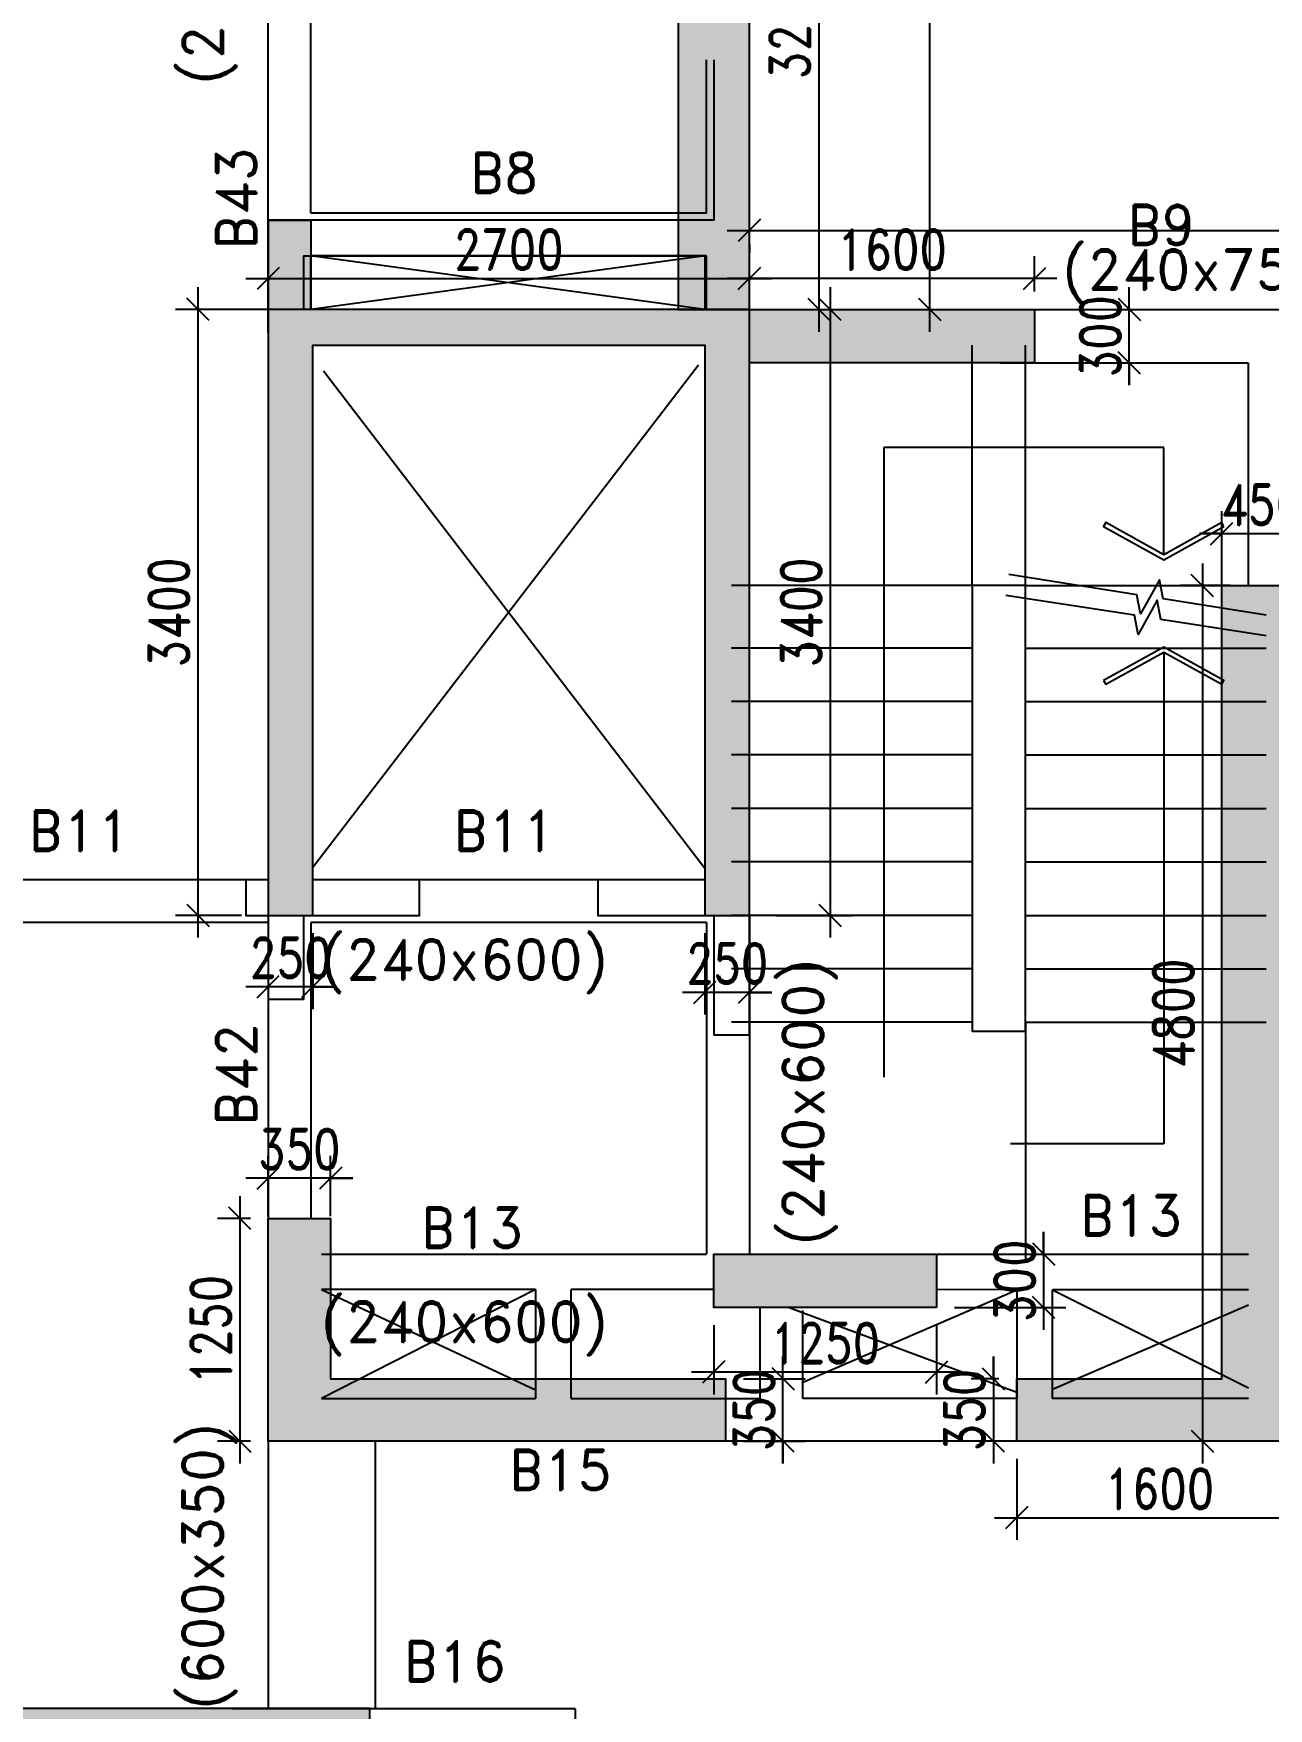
# Model space of a CAD drawing. Header units: millimetres. Extents: x 2061841 to 105821645, y -77612 to 48520811.
# Drawn here: x 105307777 to 105314706, y 48444176 to 48453574 of the extents above; entities that cross this region are included whole.
import ezdxf

# ---------------------------------------------------------------- set-up
doc = ezdxf.new("R2010")
doc.units = ezdxf.units.MM
doc.header["$LTSCALE"] = 10
doc.header["$MEASUREMENT"] = 0
doc.linetypes.add('$0$HIDDEN', pattern=[0.375, 0.25, -0.125])
for name, color, linetype in [('A-ANNO-SYMB', 211, 'Continuous'), ('A-FLOR-STRS', 211, 'Continuous'), ('AS-COLS', 2, 'Continuous'), ('DIM', 8, 'Continuous'), ('S-BEAM', 4, 'Continuous'), ('S-BEAMNO.', 4, 'Continuous'), ('S-CUTOUT', 6, 'Continuous'), ('S-OPENING', 6, 'Continuous'), ('xa_type A_Seventh floor plan$0$A-WALL', 3, 'Continuous')]:
    doc.layers.add(name, color=color, linetype=linetype)
doc.layers.add('S-STRCOL HATCH', color=33, linetype='Continuous', lineweight=9)
doc.styles.add('200', font='romand.shx', dxfattribs={"width": 0.8, "height": 225})
doc.styles.add('Calibri Lt', font='calibril.ttf')
doc.styles.add('RD', font='romand.shx', dxfattribs={"width": 0.9, "height": 225})
doc.dimstyles.new('Dim-0100', dxfattribs={"dimscale": 100, "dimtxt": 1.7, "dimasz": 1.3, "dimexe": 0.75, "dimexo": 0.5, "dimgap": 0.75, "dimtad": 1, "dimdec": 0, "dimrnd": 5, "dimzin": 1, "dimdsep": 46, "dimtxsty": 'Calibri Lt', "dimblk": 'ARCHTICK', "dimcen": 2, "dimdle": 0.75, "dimclrd": 62, "dimclre": 62, "dimclrt": 256, "dimazin": 2, "dimtfac": 1, "dimtdec": 0, "dimtix": 1, "dimtmove": 0, "dimatfit": 3, "dimfxl": 1, "dimlwd": -1, "dimlwe": -1, "dimarcsym": 0})
doc.dimstyles.new('GR1', dxfattribs={"dimtxt": 225, "dimasz": 125, "dimexe": 125, "dimexo": 100, "dimgap": 50, "dimtad": 1, "dimdec": 0, "dimzin": 3, "dimdsep": 46, "dimtxsty": '200', "dimblk1": 'OBLIQUE', "dimblk2": 'OBLIQUE', "dimsah": 1, "dimcen": 0.0625, "dimdle": 125, "dimclrd": 3, "dimclre": 3, "dimclrt": 2, "dimadec": 0, "dimazin": 0, "dimtfac": 1, "dimtdec": 0, "dimtix": 1, "dimtmove": 0, "dimatfit": 3, "dimfxl": 1, "dimtolj": 1, "dimtzin": 0, "dimarcsym": 0})

# ---------------------------------------------------------------- blocks, each defined once
blk = doc.blocks.new('_ArchTick')
at = {"color": 0, "linetype": 'ByBlock', "const_width": 0.15}
blk.add_lwpolyline([(-0.5, -0.5), (0.5, 0.5)], dxfattribs=at)
blk = doc.blocks.new('ST AR')
at = {"ltscale": 5}
blk.add_lwpolyline([(-3.97, 8.44), (-4.52, 8.13), (0, 0), (-4.52, -8.13), (-3.97, -8.44), (0.71, 0)], close=True, dxfattribs=at)
blk = doc.blocks.new('_Oblique')
at = {"color": 0, "linetype": 'ByBlock', "lineweight": -2}
blk.add_line((-0.5, -0.5), (0.5, 0.5), dxfattribs=at)
blk = doc.blocks.new('*D404')
at = {"layer": 'Defpoints', "color": 0, "transparency": 16777216}
for p in [(11369.4, 19560.3), (11519.5, 16360.5), (11759.2, 16360.5)]:
    blk.add_point(p, dxfattribs=at)
at = {"layer": 'DIM', "color": 3, "lineweight": -2, "transparency": 16777216}
for p, q in [((11759.2, 19685.3), (11759.2, 16235.5)), ((11469.4, 19560.3), (11884.2, 19560.3)), ((11619.5, 16360.5), (11884.2, 16360.5))]:
    blk.add_line(p, q, dxfattribs=at)
at = {"layer": 'DIM', "color": 3, "linetype": 'ByBlock', "lineweight": -2, "transparency": 16777216, "xscale": 125, "yscale": 125, "zscale": 125}
for p, rotation in [((11759.2, 19560.3), 90), ((11759.2, 16360.5), 270)]:
    blk.add_blockref('_Oblique', p, dxfattribs=dict(at, rotation=rotation))
at = {"layer": 'DIM', "color": 2, "transparency": 16777216, "insert": (11596.7, 17960.4), "char_height": 225, "attachment_point": 5, "rotation": 90, "style": '200'}
blk.add_mtext('\\A1;3200', dxfattribs=at)
blk = doc.blocks.new('*D405')
at = {"layer": 'Defpoints', "color": 0, "transparency": 16777216}
for p in [(8669.5, 12960.5), (8919.5, 12960.5), (8669.5, 12559.9)]:
    blk.add_point(p, dxfattribs=at)
at = {"layer": 'DIM', "color": 3, "lineweight": -2, "transparency": 16777216}
for p, q in [((8669.5, 12860.5), (8669.5, 12434.9)), ((8919.5, 12860.5), (8919.5, 12434.9)), ((9044.5, 12559.9), (8544.5, 12559.9)), ((8669.5, 12559.9), (8544.5, 12559.9)), ((8919.5, 12559.9), (9044.5, 12559.9))]:
    blk.add_line(p, q, dxfattribs=at)
at = {"layer": 'DIM', "color": 3, "linetype": 'ByBlock', "lineweight": -2, "transparency": 16777216, "xscale": 125, "yscale": 125, "zscale": 125}
blk.add_blockref('_Oblique', (8669.5, 12559.9), dxfattribs=at)
at = {"layer": 'DIM', "color": 3, "linetype": 'ByBlock', "lineweight": -2, "transparency": 16777216, "xscale": 125, "yscale": 125, "zscale": 125, "rotation": 180}
blk.add_blockref('_Oblique', (8919.5, 12559.9), dxfattribs=at)
at = {"layer": 'DIM', "color": 2, "transparency": 16777216, "insert": (8794.5, 12722.4), "char_height": 225, "attachment_point": 5, "style": '200'}
blk.add_mtext('\\A1;250', dxfattribs=at)
blk = doc.blocks.new('*D406')
at = {"layer": 'Defpoints', "color": 0, "transparency": 16777216}
for p in [(11119.5, 12960.5), (11369.5, 12960.5), (11119.5, 12528.5)]:
    blk.add_point(p, dxfattribs=at)
at = {"layer": 'DIM', "color": 3, "lineweight": -2, "transparency": 16777216}
for p, q in [((11119.5, 12860.5), (11119.5, 12403.5)), ((11369.5, 12860.5), (11369.5, 12403.5)), ((11494.5, 12528.5), (10994.5, 12528.5)), ((11119.5, 12528.5), (10994.5, 12528.5)), ((11369.5, 12528.5), (11494.5, 12528.5))]:
    blk.add_line(p, q, dxfattribs=at)
at = {"layer": 'DIM', "color": 3, "linetype": 'ByBlock', "lineweight": -2, "transparency": 16777216, "xscale": 125, "yscale": 125, "zscale": 125}
blk.add_blockref('_Oblique', (11119.5, 12528.5), dxfattribs=at)
at = {"layer": 'DIM', "color": 3, "linetype": 'ByBlock', "lineweight": -2, "transparency": 16777216, "xscale": 125, "yscale": 125, "zscale": 125, "rotation": 180}
blk.add_blockref('_Oblique', (11369.5, 12528.5), dxfattribs=at)
at = {"layer": 'DIM', "color": 2, "transparency": 16777216, "insert": (11244.5, 12691), "char_height": 225, "attachment_point": 5, "style": '200'}
blk.add_mtext('\\A1;250', dxfattribs=at)
blk = doc.blocks.new('*D426')
at = {"layer": 'Defpoints', "color": 0, "transparency": 16777216}
for p in [(8669.5, 11260.5), (8510.4, 10010.5), (8669.5, 10010.5)]:
    blk.add_point(p, dxfattribs=at)
at = {"layer": 'DIM', "color": 3, "lineweight": -2, "transparency": 16777216}
for p, q in [((8510.4, 11385.5), (8510.4, 9885.5)), ((8569.5, 11260.5), (8385.4, 11260.5)), ((8569.5, 10010.5), (8385.4, 10010.5))]:
    blk.add_line(p, q, dxfattribs=at)
at = {"layer": 'DIM', "color": 3, "linetype": 'ByBlock', "lineweight": -2, "transparency": 16777216, "xscale": 125, "yscale": 125, "zscale": 125}
for p, rotation in [((8510.4, 11260.5), 90), ((8510.4, 10010.5), 270)]:
    blk.add_blockref('_Oblique', p, dxfattribs=dict(at, rotation=rotation))
at = {"layer": 'DIM', "color": 2, "transparency": 16777216, "insert": (8347.9, 10635.5), "char_height": 225, "attachment_point": 5, "rotation": 90, "style": '200'}
blk.add_mtext('\\A1;1250', dxfattribs=at)
blk = doc.blocks.new('*D435')
at = {"layer": 'Defpoints', "color": 0, "transparency": 16777216}
for p in [(8669.5, 11486), (8669.5, 11172.7), (9019.5, 11172.7)]:
    blk.add_point(p, dxfattribs=at)
at = {"layer": 'DIM', "color": 3, "lineweight": -2, "transparency": 16777216}
for p, q in [((8669.5, 11272.7), (8669.5, 11611)), ((9019.5, 11272.7), (9019.5, 11611)), ((9144.5, 11486), (8544.5, 11486)), ((8669.5, 11486), (8544.5, 11486)), ((9019.5, 11486), (9144.5, 11486))]:
    blk.add_line(p, q, dxfattribs=at)
at = {"layer": 'DIM', "color": 3, "linetype": 'ByBlock', "lineweight": -2, "transparency": 16777216, "xscale": 125, "yscale": 125, "zscale": 125}
blk.add_blockref('_Oblique', (8669.5, 11486), dxfattribs=at)
at = {"layer": 'DIM', "color": 3, "linetype": 'ByBlock', "lineweight": -2, "transparency": 16777216, "xscale": 125, "yscale": 125, "zscale": 125, "rotation": 180}
blk.add_blockref('_Oblique', (9019.5, 11486), dxfattribs=at)
at = {"layer": 'DIM', "color": 2, "transparency": 16777216, "insert": (8844.5, 11648.5), "char_height": 225, "attachment_point": 5, "style": '200'}
blk.add_mtext('\\A1;350', dxfattribs=at)
blk = doc.blocks.new('*D439')
at = {"layer": 'Defpoints', "color": 0, "transparency": 16777216}
for p in [(11169.5, 10760.5), (12419.5, 10760.5), (11169.5, 10398.1)]:
    blk.add_point(p, dxfattribs=at)
at = {"layer": 'DIM', "color": 3, "lineweight": -2, "transparency": 16777216}
for p, q in [((11169.5, 10660.5), (11169.5, 10273.1)), ((12419.5, 10660.5), (12419.5, 10273.1)), ((12544.5, 10398.1), (11044.5, 10398.1))]:
    blk.add_line(p, q, dxfattribs=at)
at = {"layer": 'DIM', "color": 3, "linetype": 'ByBlock', "lineweight": -2, "transparency": 16777216, "xscale": 125, "yscale": 125, "zscale": 125, "rotation": 180}
blk.add_blockref('_Oblique', (11169.5, 10398.1), dxfattribs=at)
at = {"layer": 'DIM', "color": 3, "linetype": 'ByBlock', "lineweight": -2, "transparency": 16777216, "xscale": 125, "yscale": 125, "zscale": 125}
blk.add_blockref('_Oblique', (12419.5, 10398.1), dxfattribs=at)
at = {"layer": 'DIM', "color": 2, "transparency": 16777216, "insert": (11794.5, 10560.6), "char_height": 225, "attachment_point": 5, "style": '200'}
blk.add_mtext('\\A1;1250', dxfattribs=at)
blk = doc.blocks.new('*D440')
at = {"layer": 'Defpoints', "color": 0, "transparency": 16777216}
for p in [(12419.5, 11060.5), (12419.5, 10760.5), (13020.4, 10760.5)]:
    blk.add_point(p, dxfattribs=at)
at = {"layer": 'DIM', "color": 3, "lineweight": -2, "transparency": 16777216}
for p, q in [((13020.4, 11185.5), (13020.4, 10635.5)), ((13020.4, 11060.5), (13020.4, 11185.5)), ((12519.5, 11060.5), (13145.4, 11060.5)), ((12519.5, 10760.5), (13145.4, 10760.5)), ((13020.4, 10760.5), (13020.4, 10635.5))]:
    blk.add_line(p, q, dxfattribs=at)
at = {"layer": 'DIM', "color": 3, "linetype": 'ByBlock', "lineweight": -2, "transparency": 16777216, "xscale": 125, "yscale": 125, "zscale": 125}
for p, rotation in [((13020.4, 11060.5), 270), ((13020.4, 10760.5), 90)]:
    blk.add_blockref('_Oblique', p, dxfattribs=dict(at, rotation=rotation))
at = {"layer": 'DIM', "color": 2, "transparency": 16777216, "insert": (12857.9, 10910.5), "char_height": 225, "attachment_point": 5, "rotation": 90, "style": '200'}
blk.add_mtext('\\A1;300', dxfattribs=at)
blk = doc.blocks.new('*D441')
at = {"layer": 'Defpoints', "color": 0, "transparency": 16777216}
for p in [(14169.6, 14810.5), (13910.8, 10010.5), (14269.5, 10010.5)]:
    blk.add_point(p, dxfattribs=at)
at = {"layer": 'DIM', "color": 3, "lineweight": -2, "transparency": 16777216}
for p, q in [((13910.8, 14935.5), (13910.8, 9885.5)), ((14069.6, 14810.5), (13785.8, 14810.5)), ((14169.5, 10010.5), (13785.8, 10010.5))]:
    blk.add_line(p, q, dxfattribs=at)
at = {"layer": 'DIM', "color": 3, "linetype": 'ByBlock', "lineweight": -2, "transparency": 16777216, "xscale": 125, "yscale": 125, "zscale": 125}
for p, rotation in [((13910.8, 14810.5), 90), ((13910.8, 10010.5), 270)]:
    blk.add_blockref('_Oblique', p, dxfattribs=dict(at, rotation=rotation))
at = {"layer": 'DIM', "color": 2, "transparency": 16777216, "insert": (13748.3, 12410.5), "char_height": 225, "attachment_point": 5, "rotation": 90, "style": '200'}
blk.add_mtext('\\A1;4800', dxfattribs=at)
blk = doc.blocks.new('*D443')
at = {"layer": 'Defpoints', "color": 0, "transparency": 16777216}
for p in [(8769.5, 16360.5), (8275.1, 12960.5), (8619.5, 12960.5)]:
    blk.add_point(p, dxfattribs=at)
at = {"layer": 'DIM', "color": 3, "lineweight": -2, "transparency": 16777216}
for p, q in [((8275.1, 16485.5), (8275.1, 12835.5)), ((8669.5, 16360.5), (8150.1, 16360.5)), ((8519.5, 12960.5), (8150.1, 12960.5))]:
    blk.add_line(p, q, dxfattribs=at)
at = {"layer": 'DIM', "color": 3, "linetype": 'ByBlock', "lineweight": -2, "transparency": 16777216, "xscale": 125, "yscale": 125, "zscale": 125}
for p, rotation in [((8275.1, 16360.5), 90), ((8275.1, 12960.5), 270)]:
    blk.add_blockref('_Oblique', p, dxfattribs=dict(at, rotation=rotation))
at = {"layer": 'DIM', "color": 2, "transparency": 16777216, "insert": (8112.6, 14660.5), "char_height": 225, "attachment_point": 5, "rotation": 90, "style": '200'}
blk.add_mtext('\\A1;3400', dxfattribs=at)
blk = doc.blocks.new('*D444')
at = {"layer": 'Defpoints', "color": 0, "transparency": 16777216}
for p in [(11419.5, 16360.5), (11419.5, 12960.5), (11822.5, 12960.5)]:
    blk.add_point(p, dxfattribs=at)
at = {"layer": 'DIM', "color": 3, "lineweight": -2, "transparency": 16777216}
for p, q in [((11822.5, 16485.5), (11822.5, 12835.5)), ((11519.5, 16360.5), (11947.5, 16360.5)), ((11519.5, 12960.5), (11947.5, 12960.5))]:
    blk.add_line(p, q, dxfattribs=at)
at = {"layer": 'DIM', "color": 3, "linetype": 'ByBlock', "lineweight": -2, "transparency": 16777216, "xscale": 125, "yscale": 125, "zscale": 125}
for p, rotation in [((11822.5, 16360.5), 90), ((11822.5, 12960.5), 270)]:
    blk.add_blockref('_Oblique', p, dxfattribs=dict(at, rotation=rotation))
at = {"layer": 'DIM', "color": 2, "transparency": 16777216, "insert": (11660, 14660.5), "char_height": 225, "attachment_point": 5, "rotation": 90, "style": '200'}
blk.add_mtext('\\A1;3400', dxfattribs=at)
blk = doc.blocks.new('*D445')
at = {"layer": 'Defpoints', "color": 0, "transparency": 16777216}
for p in [(11369.5, 16533.7), (8669.5, 16130.6), (11369.5, 16092.9)]:
    blk.add_point(p, dxfattribs=at)
at = {"layer": 'DIM', "color": 3, "lineweight": -2, "transparency": 16777216}
for p, q in [((8669.5, 16230.6), (8669.5, 16658.7)), ((11369.5, 16192.9), (11369.5, 16658.7)), ((8544.5, 16533.7), (11494.5, 16533.7))]:
    blk.add_line(p, q, dxfattribs=at)
at = {"layer": 'DIM', "color": 3, "linetype": 'ByBlock', "lineweight": -2, "transparency": 16777216, "xscale": 125, "yscale": 125, "zscale": 125, "rotation": 180}
blk.add_blockref('_Oblique', (8669.5, 16533.7), dxfattribs=at)
at = {"layer": 'DIM', "color": 3, "linetype": 'ByBlock', "lineweight": -2, "transparency": 16777216, "xscale": 125, "yscale": 125, "zscale": 125}
blk.add_blockref('_Oblique', (11369.5, 16533.7), dxfattribs=at)
at = {"layer": 'DIM', "color": 2, "transparency": 16777216, "insert": (10019.5, 16696.2), "char_height": 225, "attachment_point": 5, "style": '200'}
blk.add_mtext('\\A1;2700', dxfattribs=at)
blk = doc.blocks.new('*D446')
at = {"layer": 'Defpoints', "color": 0, "transparency": 16777216}
for p in [(11369.5, 16533.7), (11369.5, 16360.5), (12969.5, 16360.5)]:
    blk.add_point(p, dxfattribs=at)
at = {"layer": 'DIM', "color": 3, "lineweight": -2, "transparency": 16777216}
for p, q in [((11369.5, 16460.5), (11369.5, 16658.7)), ((12969.5, 16460.5), (12969.5, 16658.7)), ((13094.5, 16533.7), (11244.5, 16533.7))]:
    blk.add_line(p, q, dxfattribs=at)
at = {"layer": 'DIM', "color": 3, "linetype": 'ByBlock', "lineweight": -2, "transparency": 16777216, "xscale": 125, "yscale": 125, "zscale": 125, "rotation": 180}
blk.add_blockref('_Oblique', (11369.5, 16533.7), dxfattribs=at)
at = {"layer": 'DIM', "color": 3, "linetype": 'ByBlock', "lineweight": -2, "transparency": 16777216, "xscale": 125, "yscale": 125, "zscale": 125}
blk.add_blockref('_Oblique', (12969.5, 16533.7), dxfattribs=at)
at = {"layer": 'DIM', "color": 2, "transparency": 16777216, "insert": (12169.5, 16696.2), "char_height": 225, "attachment_point": 5, "style": '200'}
blk.add_mtext('\\A1;1600', dxfattribs=at)
blk = doc.blocks.new('*D447')
at = {"layer": 'Defpoints', "color": 0, "transparency": 16777216}
for p in [(12969.5, 16360.5), (13501.1, 16360.5), (12969.5, 16060.5)]:
    blk.add_point(p, dxfattribs=at)
at = {"layer": 'DIM', "color": 3, "lineweight": -2, "transparency": 16777216}
for p, q in [((13501.1, 15935.5), (13501.1, 16485.5)), ((13501.1, 16360.5), (13501.1, 16485.5)), ((13069.5, 16360.5), (13626.1, 16360.5)), ((13069.5, 16060.5), (13626.1, 16060.5)), ((13501.1, 16060.5), (13501.1, 15935.5))]:
    blk.add_line(p, q, dxfattribs=at)
at = {"layer": 'DIM', "color": 3, "linetype": 'ByBlock', "lineweight": -2, "transparency": 16777216, "xscale": 125, "yscale": 125, "zscale": 125}
for p, rotation in [((13501.1, 16360.5), 270), ((13501.1, 16060.5), 90)]:
    blk.add_blockref('_Oblique', p, dxfattribs=dict(at, rotation=rotation))
at = {"layer": 'DIM', "color": 2, "transparency": 16777216, "insert": (13338.6, 16210.5), "char_height": 225, "attachment_point": 5, "rotation": 90, "style": '200'}
blk.add_mtext('\\A1;300', dxfattribs=at)
blk = doc.blocks.new('*D453')
at = {"layer": 'Defpoints', "color": 0, "transparency": 16777216}
for p in [(14469.6, 15102.5), (14469.6, 14810.5), (14019.6, 14710.5)]:
    blk.add_point(p, dxfattribs=at)
at = {"layer": 'DIM', "color": 3, "lineweight": -2, "transparency": 16777216}
for p, q in [((14019.6, 14810.5), (14019.6, 15227.5)), ((14469.6, 14910.5), (14469.6, 15227.5)), ((13894.6, 15102.5), (14594.6, 15102.5)), ((14019.6, 15102.5), (13894.6, 15102.5)), ((14469.6, 15102.5), (14594.6, 15102.5))]:
    blk.add_line(p, q, dxfattribs=at)
at = {"layer": 'DIM', "color": 3, "linetype": 'ByBlock', "lineweight": -2, "transparency": 16777216, "xscale": 125, "yscale": 125, "zscale": 125}
blk.add_blockref('_Oblique', (14019.6, 15102.5), dxfattribs=at)
at = {"layer": 'DIM', "color": 3, "linetype": 'ByBlock', "lineweight": -2, "transparency": 16777216, "xscale": 125, "yscale": 125, "zscale": 125, "rotation": 180}
blk.add_blockref('_Oblique', (14469.6, 15102.5), dxfattribs=at)
at = {"layer": 'DIM', "color": 2, "transparency": 16777216, "insert": (14244.6, 15265), "char_height": 225, "attachment_point": 5, "style": '200'}
blk.add_mtext('\\A1;450', dxfattribs=at)
blk = doc.blocks.new('*D476')
at = {"layer": 'AS-COLS', "color": 3, "lineweight": -2, "transparency": 16777216}
for p, q in [((11557.7, 9885.5), (11557.7, 10485.5)), ((11557.7, 10360.5), (11557.7, 10485.5)), ((11336.1, 10360.5), (11682.7, 10360.5)), ((11336.1, 10010.5), (11682.7, 10010.5)), ((11557.7, 10010.5), (11557.7, 9885.5))]:
    blk.add_line(p, q, dxfattribs=at)
at = {"layer": 'Defpoints', "color": 0, "transparency": 16777216}
for p in [(11236.1, 10360.5), (11557.7, 10360.5), (11236.1, 10010.5)]:
    blk.add_point(p, dxfattribs=at)
at = {"layer": 'AS-COLS', "color": 3, "linetype": 'ByBlock', "lineweight": -2, "transparency": 16777216, "xscale": 125, "yscale": 125, "zscale": 125}
for p, rotation in [((11557.7, 10360.5), 270), ((11557.7, 10010.5), 90)]:
    blk.add_blockref('_Oblique', p, dxfattribs=dict(at, rotation=rotation))
at = {"layer": 'AS-COLS', "color": 2, "transparency": 16777216, "insert": (11395.2, 10185.5), "char_height": 225, "attachment_point": 5, "rotation": 90, "style": '200'}
blk.add_mtext('\\A1;350', dxfattribs=at)
blk = doc.blocks.new('*D488')
at = {"color": 3, "lineweight": -2, "transparency": 16777216}
for p, q in [((12738.3, 10485), (12738.3, 9885.5)), ((12738.3, 10360), (12738.3, 10485)), ((12769.6, 10360), (12613.3, 10360)), ((12769.6, 10010.5), (12613.3, 10010.5)), ((12738.3, 10010.5), (12738.3, 9885.5))]:
    blk.add_line(p, q, dxfattribs=at)
at = {"layer": 'Defpoints', "color": 0, "transparency": 16777216}
for p in [(12869.6, 10360), (12738.3, 10010.5), (12869.6, 10010.5)]:
    blk.add_point(p, dxfattribs=at)
at = {"color": 3, "linetype": 'ByBlock', "lineweight": -2, "transparency": 16777216, "xscale": 125, "yscale": 125, "zscale": 125}
for p, rotation in [((12738.3, 10360), 270), ((12738.3, 10010.5), 90)]:
    blk.add_blockref('_Oblique', p, dxfattribs=dict(at, rotation=rotation))
at = {"color": 2, "transparency": 16777216, "insert": (12575.8, 10185.2), "char_height": 225, "attachment_point": 5, "rotation": 90, "style": '200'}
blk.add_mtext('\\A1;350', dxfattribs=at)
blk = doc.blocks.new('*D489')
at = {"color": 3, "lineweight": -2, "transparency": 16777216}
for p, q in [((14469.6, 10010.5), (14469.6, 9455.9)), ((12869.6, 9910.5), (12869.6, 9455.9)), ((12744.6, 9580.9), (14594.6, 9580.9))]:
    blk.add_line(p, q, dxfattribs=at)
at = {"layer": 'Defpoints', "color": 0, "transparency": 16777216}
for p in [(14469.6, 10110.5), (12869.6, 10010.5), (14469.6, 9580.9)]:
    blk.add_point(p, dxfattribs=at)
at = {"color": 3, "linetype": 'ByBlock', "lineweight": -2, "transparency": 16777216, "xscale": 125, "yscale": 125, "zscale": 125, "rotation": 180}
blk.add_blockref('_Oblique', (12869.6, 9580.9), dxfattribs=at)
at = {"color": 3, "linetype": 'ByBlock', "lineweight": -2, "transparency": 16777216, "xscale": 125, "yscale": 125, "zscale": 125}
blk.add_blockref('_Oblique', (14469.6, 9580.9), dxfattribs=at)
at = {"color": 2, "transparency": 16777216, "insert": (13669.6, 9743.4), "char_height": 225, "attachment_point": 5, "style": '200'}
blk.add_mtext('\\A1;1600', dxfattribs=at)
blk = doc.blocks.new('*D660')
at = {"layer": 'AS-COLS', "color": 3, "lineweight": -2, "transparency": 16777216}
for p, q in [((102549805.6, 48549916.2), (102549805.6, 48561801.5)), ((102543197.8, 48561676.5), (102549930.6, 48561676.5)), ((102549043.4, 48550041.2), (102549930.6, 48550041.2))]:
    blk.add_line(p, q, dxfattribs=at)
at = {"layer": 'Defpoints', "color": 0, "transparency": 16777216}
for p in [(102543097.8, 48561676.5), (102549805.6, 48561676.5), (102548943.4, 48550041.2)]:
    blk.add_point(p, dxfattribs=at)
at = {"layer": 'AS-COLS', "color": 3, "linetype": 'ByBlock', "lineweight": -2, "transparency": 16777216, "xscale": 125, "yscale": 125, "zscale": 125}
for p, rotation in [((102549805.6, 48561676.5), 90), ((102549805.6, 48550041.2), 270)]:
    blk.add_blockref('_Oblique', p, dxfattribs=dict(at, rotation=rotation))
at = {"layer": 'AS-COLS', "color": 2, "transparency": 16777216, "insert": (102549643.1, 48555858.8), "char_height": 225, "attachment_point": 5, "rotation": 90, "style": '200'}
blk.add_mtext('\\A1;11635', dxfattribs=at)
blk = doc.blocks.new('*D661')
at = {"layer": 'AS-COLS', "color": 3, "lineweight": -2, "transparency": 16777216}
for p, q in [((102563538.5, 48541991.2), (102563538.5, 48550609.2)), ((102548668.4, 48550484.2), (102563663.5, 48550484.2)), ((102548793.4, 48550407.8), (102548793.4, 48550359.2))]:
    blk.add_line(p, q, dxfattribs=at)
at = {"layer": 'Defpoints', "color": 0, "transparency": 16777216}
for p in [(102548793.4, 48550507.8), (102563538.5, 48550484.2), (102563538.5, 48541891.2)]:
    blk.add_point(p, dxfattribs=at)
at = {"layer": 'AS-COLS', "color": 3, "linetype": 'ByBlock', "lineweight": -2, "transparency": 16777216, "xscale": 125, "yscale": 125, "zscale": 125, "rotation": 180}
blk.add_blockref('_Oblique', (102548793.4, 48550484.2), dxfattribs=at)
at = {"layer": 'AS-COLS', "color": 3, "linetype": 'ByBlock', "lineweight": -2, "transparency": 16777216, "xscale": 125, "yscale": 125, "zscale": 125}
blk.add_blockref('_Oblique', (102563538.5, 48550484.2), dxfattribs=at)
at = {"layer": 'AS-COLS', "color": 2, "transparency": 16777216, "insert": (102556166, 48550646.7), "char_height": 225, "attachment_point": 5, "style": '200'}
blk.add_mtext('\\A1;14745', dxfattribs=at)
blk = doc.blocks.new('G$CDE8A9FAD')
at = {"layer": 'S-STRCOL HATCH'}
h = blk.add_hatch(color=256, dxfattribs=at)
h.dxf.hatch_style = 1
h.paths.add_polyline_path([(11369.4, 19560.3), (10969.4, 19560.3), (10969.4, 16360.5), (11369.4, 16360.5), (11369.4, 19560.3)])
h = blk.add_hatch(color=256, dxfattribs=at)
h.dxf.hatch_style = 1
h.paths.add_polyline_path([(8669.4, 16860.5), (8909.5, 16860.5), (8909.5, 16360.5), (8669.4, 16360.5), (8669.4, 16860.5)])
h = blk.add_hatch(color=256, dxfattribs=at)
h.dxf.hatch_style = 1
h.paths.add_polyline_path([(11369.5, 12960.5), (11369.5, 16360.5), (8669.5, 16360.5), (8669.5, 12960.5), (8919.5, 12960.5), (8919.5, 16160.5), (11119.5, 16160.5), (11119.5, 12960.5), (11369.5, 12960.5)])
h = blk.add_hatch(color=256, dxfattribs=at)
h.dxf.hatch_style = 1
h.paths.add_polyline_path([(12969.5, 16360.5), (12969.5, 16060.5), (11369.5, 16060.5), (11369.5, 16360.5), (12969.5, 16360.5)])
h = blk.add_hatch(color=256, dxfattribs=at)
h.dxf.hatch_style = 1
edge = h.paths.add_edge_path()
edge.add_line((14169.6, 10010.5), (12869.6, 10010.5))
edge.add_line((12869.6, 10010.5), (12869.6, 10360))
edge.add_line((12869.6, 10360), (14019.6, 10360))
edge.add_line((14019.6, 10360), (14019.6, 14810.5))
edge.add_line((14019.6, 14810.5), (14469.6, 14810.5))
edge.add_line((14469.6, 14810.5), (14469.6, 10010.5))
edge.add_line((14469.6, 10010.5), (14169.6, 10010.5))
h = blk.add_hatch(color=256, dxfattribs=at)
h.dxf.hatch_style = 1
h.paths.add_polyline_path([(14169.6, 10010.5), (14469.6, 10010.5), (14469.6, 14810.5), (14169.6, 14810.5), (14169.6, 10010.5)])
h = blk.add_hatch(color=256, dxfattribs=at)
h.dxf.hatch_style = 1
h.paths.add_polyline_path([(9019.5, 10010.5), (9019.5, 10010.5), (8669.5, 10010.5), (8669.5, 11260.5), (9019.5, 11260.5), (9019.5, 10360.5), (11236.1, 10360.5), (11236.1, 10010.5), (9019.5, 10010.5)])
h = blk.add_hatch(color=256, dxfattribs=at)
h.dxf.hatch_style = 1
h.paths.add_polyline_path([(12419.5, 10760.5), (11169.5, 10760.5), (11169.5, 11060.5), (12419.5, 11060.5)])
h = blk.add_hatch(color=256, dxfattribs=at)
h.dxf.hatch_style = 1
h.paths.add_polyline_path([(9239.8, 8510.5), (6969.4, 8510.5), (6969.4, 8160.5), (9239.8, 8160.5), (9239.8, 8510.5)])
at = {"layer": 'AS-COLS', "color": 1, "elevation": 0}
for points in [[(11369.4, 19560.3), (10969.4, 19560.3), (10969.4, 16360.5), (11369.4, 16360.5)], [(8669.4, 16860.5), (8909.5, 16860.5), (8909.5, 16360.5), (8669.4, 16360.5)], [(11369.5, 12960.5), (11369.5, 16360.5), (8669.5, 16360.5), (8669.5, 12960.5), (8919.5, 12960.5), (8919.5, 16160.5), (11119.5, 16160.5), (11119.5, 12960.5)], [(12969.5, 16360.5), (12969.5, 16060.5), (11369.5, 16060.5), (11369.5, 16360.5)], [(12419.5, 10760.5), (11169.5, 10760.5), (11169.5, 11060.5), (12419.5, 11060.5)], [(9239.8, 8510.5), (6969.4, 8510.5), (6969.4, 8160.5), (9239.8, 8160.5)]]:
    blk.add_lwpolyline(points, close=True, dxfattribs=at)
for points in [[(14169.6, 10010.5), (12869.6, 10010.5), (12869.6, 10360), (14019.6, 10360), (14019.6, 14810.5), (14469.6, 14810.5), (14469.6, 10010.5), (14169.6, 10010.5)], [(9019.5, 10010.5), (9019.5, 10010.5), (8669.5, 10010.5), (8669.5, 11260.5), (9019.5, 11260.5), (9019.5, 10360.5), (11236.1, 10360.5), (11236.1, 10010.5), (9019.5, 10010.5)]]:
    blk.add_lwpolyline(points, dxfattribs=at)
at = {"color": 6}
dim = blk.add_linear_dim(base=(12738.2891, 10010.4758), p1=(12869.5569, 10359.9925), p2=(12869.5569, 10010.4758), angle=90, dimstyle='GR1', dxfattribs=at)
dim.commit()
dim.dimension.update_dxf_attribs({"geometry": '*D488', "text_midpoint": (12575.7891, 10185.2341)})
dim = blk.add_linear_dim(base=(14469.6, 9580.9), p1=(12869.6, 10010.5), p2=(14469.6, 10110.5), dimstyle='GR1', dxfattribs=at)
dim.commit()
dim.dimension.update_dxf_attribs({"geometry": '*D489', "text_midpoint": (13669.6, 9743.4)})
at = {"layer": 'AS-COLS', "color": 6}
dim = blk.add_linear_dim(base=(11557.7, 10360.5), p1=(11236.1, 10010.5), p2=(11236.1, 10360.5), angle=90, dimstyle='GR1', dxfattribs=at)
dim.commit()
dim.dimension.update_dxf_attribs({"geometry": '*D476', "text_midpoint": (11395.2, 10185.5)})
at = {"layer": 'DIM'}
for base, p1, p2, picture, middle in [((11759.2, 16360.5, 0), (11369.4, 19560.3), (11519.5, 16360.5), '*D404', (11596.7, 17960.4, 0)), ((8275.1, 12960.5, 0), (8769.5, 16360.5), (8619.5, 12960.5), '*D443', (8112.6, 14660.5, 0)), ((11822.5, 12960.5, 0), (11419.5, 16360.5), (11419.5, 12960.5), '*D444', (11660, 14660.5, 0)), ((13501.1, 16360.5), (12969.5, 16060.5), (12969.5, 16360.5), '*D447', (13338.6, 16210.5)), ((13910.8, 10010.5, 0), (14169.6, 14810.5), (14269.5, 10010.5), '*D441', (13748.3, 12410.5, 0)), ((8510.4, 10010.5, 0), (8669.5, 11260.5), (8669.5, 10010.5), '*D426', (8347.9, 10635.5, 0)), ((13020.4, 10760.5, 0), (12419.5, 11060.5), (12419.5, 10760.5), '*D440', (12857.9, 10910.5, 0))]:
    dim = blk.add_linear_dim(base=base, p1=p1, p2=p2, angle=90, dimstyle='GR1', dxfattribs=at)
    dim.commit()
    dim.dimension.update_dxf_attribs({"geometry": picture, "text_midpoint": middle})
for base, p1, p2, picture, middle in [((11369.5, 16533.7, 0), (8669.5, 16130.6), (11369.5, 16092.9), '*D445', (10019.5, 16696.2, 0)), ((11369.5, 16533.7), (12969.5, 16360.5), (11369.5, 16360.5), '*D446', (12169.5, 16696.2)), ((14469.6, 15102.5, 0), (14019.6, 14710.5), (14469.6, 14810.5), '*D453', (14244.6, 15265, 0)), ((8669.5, 12559.9, 0), (8919.5, 12960.5), (8669.5, 12960.5), '*D405', (8794.5, 12722.4, 0)), ((11119.5, 12528.5, 0), (11369.5, 12960.5), (11119.5, 12960.5), '*D406', (11244.5, 12691, 0)), ((8669.5, 11486, 0), (9019.5, 11172.7), (8669.5, 11172.7), '*D435', (8844.5, 11648.5, 0)), ((11169.5, 10398.1, 0), (12419.5, 10760.5), (11169.5, 10760.5), '*D439', (11794.5, 10560.6, 0))]:
    dim = blk.add_linear_dim(base=base, p1=p1, p2=p2, dimstyle='GR1', dxfattribs=at)
    dim.commit()
    dim.dimension.update_dxf_attribs({"geometry": picture, "text_midpoint": middle})
blk = doc.blocks.new('TOWER-A TYPICAL FLOOR FRAMING PLAN N')
at = {"layer": 'A-ANNO-SYMB', "elevation": 0}
for points in [[(102551693.5, 48548326), (102551114.8, 48548416.9), (102551093.6, 48548524.5), (102550987.8, 48548332.4), (102550966.6, 48548440), (102550248.9, 48548553.6)], [(102551693.5, 48548209), (102551101.9, 48548301.9), (102551080.7, 48548409.5), (102550974.9, 48548217.4), (102550953.7, 48548325), (102550232.7, 48548435.8)]]:
    blk.add_lwpolyline(points, dxfattribs=at)
at = {"layer": 'A-FLOR-STRS', "ltscale": 0.5, "elevation": 0}
for points in [[(102550043.5, 48548491.2), (102550043.5, 48549841.2)], [(102550343.5, 48548491.2), (102550343.5, 48549841.2)], [(102550043.5, 48548491.2), (102548693.5, 48548491.2)], [(102550343.5, 48548491.2), (102551693.5, 48548491.2)], [(102550043.5, 48548141.2), (102548693.5, 48548141.2)], [(102550343.5, 48548141.2), (102551693.5, 48548141.2)], [(102550043.5, 48547841.2), (102548693.5, 48547841.2)], [(102550343.5, 48547841.2), (102551693.5, 48547841.2)], [(102550043.5, 48547541.2), (102548693.5, 48547541.2)], [(102550343.5, 48547541.2), (102551693.5, 48547541.2)], [(102550043.5, 48547241.2), (102548693.5, 48547241.2)], [(102550343.5, 48547241.2), (102551693.5, 48547241.2)], [(102550043.5, 48546941.2), (102548693.5, 48546941.2)], [(102550343.5, 48546941.2), (102551693.5, 48546941.2)], [(102550043.5, 48546641.2), (102548693.5, 48546641.2)], [(102550343.5, 48546641.2), (102551693.5, 48546641.2)], [(102550043.5, 48546341.2), (102548693.5, 48546341.2)], [(102550343.5, 48546341.2), (102551693.5, 48546341.2)], [(102550043.5, 48546041.2), (102548693.5, 48546041.2)], [(102550343.5, 48546041.2), (102551693.5, 48546041.2)], [(102550343.5, 48546041.2), (102550343.5, 48544691.2)]]:
    blk.add_lwpolyline(points, dxfattribs=at)
blk.add_lwpolyline([(102550343.5, 48545991.1), (102550343.5, 48548491.2), (102550043.5, 48548491.2), (102550043.5, 48545991.1)], close=True, dxfattribs=at)
at = {"layer": 'S-BEAM', "linetype": '$0$HIDDEN'}
for p, q in [((102546093.4, 48550041.2), (102546093.4, 48554450.5)), ((102546333.4, 48550581.1), (102546333.4, 48553001)), ((102548553.4, 48550581.1), (102548553.4, 48551441)), ((102548553.4, 48550581.1), (102546333.4, 48550581.1)), ((102550202, 48549741.2), (102551593.6, 48549741.2)), ((102551593.6, 48548491.2), (102551593.6, 48549741.2)), ((102546093.4, 48546841.2), (102544643.3, 48546841.2)), ((102546093.4, 48546601.2), (102544638.8, 48546601.2)), ((102546093.4, 48546601.2), (102546093.4, 48544941.2)), ((102546333.4, 48546601.2), (102546333.4, 48544941.2)), ((102548553.4, 48546601.2), (102546333.4, 48546601.2)), ((102548553.4, 48546601.2), (102548553.4, 48544741.2)), ((102546393.4, 48544741.2), (102548553.4, 48544741.2)), ((102548593.5, 48544541.2), (102547793.4, 48544541.2)), ((102547793.4, 48543931.2), (102547793.4, 48544541.2)), ((102548853.5, 48543931.2), (102548853.5, 48544441.2)), ((102547793.4, 48543931.2), (102548853.5, 48543931.2)), ((102546093.4, 48543691.2), (102546093.4, 48542191.2)), ((102553193.5, 48543691.2), (102546393.4, 48543691.2)), ((102546693.4, 48543691.2), (102546693.4, 48542191.2)), ((102545893.3, 48542191.2), (102547818.5, 48542191.2, 0)), ((102547818.5, 48541531.2, 0), (102547818.5, 48542191.2, 0))]:
    blk.add_line(p, q, dxfattribs=at)
at = {"layer": 'S-BEAM'}
for p, q in [((102548793.4, 48550041.2), (102548793.4, 48551441)), ((102546333.4, 48550041.2), (102546333.4, 48550341.1)), ((102548553.4, 48550341.1), (102546333.4, 48550341.1)), ((102548553.4, 48550041.2), (102548553.4, 48550341.1)), ((102550359, 48550041.2), (102551893.6, 48550041.2)), ((102548543.4, 48546841.2), (102546343.4, 48546841.2)), ((102548793.4, 48546641.2), (102548793.4, 48544741.2)), ((102549690.9, 48544741.2), (102551593.6, 48544741.2)), ((102547593.4, 48544541.2), (102546393.4, 48544541.2)), ((102547593.4, 48544541.2), (102547593.4, 48543931.2)), ((102550293.5, 48544539.7), (102549843.4, 48544541.2)), ((102550293.5, 48544539.7), (102550293.5, 48543929.7)), ((102551593.6, 48544541), (102550493.5, 48544539.7)), ((102550493.5, 48543929.7), (102550493.5, 48544539.7)), ((102549093.5, 48543930.9), (102549093.5, 48544424.5)), ((102546393.4, 48543931.2), (102547593.4, 48543931.2)), ((102550293.5, 48543929.7), (102549093.5, 48543930.9)), ((102551593.6, 48543931), (102550493.5, 48543929.7))]:
    blk.add_line(p, q, dxfattribs=at)
at = {"layer": 'S-CUTOUT'}
for p, q in [((102548543.5, 48550341.1), (102546333.4, 48550041.2)), ((102548543.5, 48550041.2), (102546333.4, 48550341.1)), ((102546343.4, 48546910.9), (102548507.9, 48549729.5)), ((102546404.3, 48549696.6), (102548543.4, 48546906.4)), ((102546393.4, 48544541.2), (102547593.4, 48543978.8)), ((102547593.4, 48544541.2), (102546393.4, 48543931.2)), ((102549093.5, 48544022.1), (102550293.5, 48544539.7)), ((102550493.5, 48544539.7), (102551593.6, 48543990.9)), ((102549016.6, 48544441.2), (102550293.5, 48543965.8)), ((102550493.5, 48543983.6), (102551593.6, 48544455.4))]:
    blk.add_line(p, q, dxfattribs=at)
at = {"layer": 'xa_type A_Seventh floor plan$0$A-WALL', "color": 3}
for p, q in [((102548793.3, 48550041.2, 0), (102548793.3, 48551441, 0)), ((102550393.2, 48549841.2), (102550393.5, 48549841.2))]:
    blk.add_line(p, q, dxfattribs=at)
at = {"layer": 'xa_type A_Seventh floor plan$0$A-WALL', "color": 3, "elevation": 0}
for points in [[(102548593.3, 48551441), (102548593.4, 48550541.1), (102546093.4, 48550541.1), (102546093.4, 48550041.2)], [(102546193.4, 48550541.1), (102546193.4, 48550541.1)], [(102546293.4, 48550041.2), (102546293.4, 48550341.1), (102548543.5, 48550341.1), (102548543.5, 48550041.2)], [(102546093.4, 48546841.2), (102545968.4, 48546841.2), (102545968.4, 48546641.2), (102546093.4, 48546641.2), (102546093.4, 48546171.2), (102546293.4, 48546171.2), (102546293.4, 48546641.2), (102546943.4, 48546641.2), (102546943.4, 48546841.2), (102546343.4, 48546841.2)], [(102548543.4, 48546841.2), (102547943.4, 48546841.2), (102547943.4, 48546641.2), (102548543.4, 48546641.2)], [(102548593.5, 48546641.2), (102548593.5, 48545971.2), (102548793.5, 48545971.2), (102548793.5, 48546641.2)]]:
    blk.add_lwpolyline(points, dxfattribs=at)
at = {"layer": 'AS-COLS', "color": 6}
blk.add_blockref('G$CDE8A9FAD', (102537424, 48533680.7), dxfattribs=at)
at = {"layer": 'S-BEAMNO.', "color": 2, "style": 'RD'}
for s, rotation, p in [('(240x600)', 90.00028, (102545839.6, 48551306.6, 0)), ('(240x750)', 0.00028, (102550554.9, 48550152.4, 0)), ('(240x600)', 0.00028, (102546393.4, 48546281.5)), ('(240x600)', 90.00028, (102549206.8, 48544793.5, 0)), ('(240x600)', 0.00028, (102546393.4, 48544249.2)), ('(600x350)', 90.00028, (102545838.6, 48542188.2))]:
    blk.add_text(s, height=225, rotation=rotation, dxfattribs=at).set_placement(p)
at = {"layer": 'S-BEAMNO.', "color": 4, "style": 'RD'}
for s, rotation, p in [('B43', 90.00028, (102546026.7, 48550373.7)), ('B8', 0.00028, (102547223.8, 48550695)), ('B9', 0.00028, (102550911.2, 48550402.8)), ('B11', 0.00028, (102544746.8, 48547004.1, 0)), ('B11', 0.00028, (102547131.2, 48547004.1, 0)), ('B42', 90.00028, (102546026.7, 48545457.7)), ('B13', 0.00028, (102550646.2, 48544845.5, 0)), ('B13', 0.00028, (102546949.2, 48544776.5, 0)), ('B15', 0.00028, (102547443.5, 48543417.2)), ('B16', 0.00028, (102546851.3, 48542343.5))]:
    blk.add_text(s, height=225, rotation=rotation, dxfattribs=at).set_placement(p)
at = {"layer": 'AS-COLS', "color": 6}
dim = blk.add_linear_dim(base=(102549805.6, 48561676.5), p1=(102548943.4, 48550041.2), p2=(102543097.8, 48561676.5), angle=90, dimstyle='GR1', dxfattribs=at)
dim.commit()
dim.dimension.update_dxf_attribs({"geometry": '*D660', "text_midpoint": (102549643.1, 48555858.8)})
dim = blk.add_linear_dim(base=(102563538.5, 48550484.2), p1=(102548793.4, 48550507.8), p2=(102563538.5, 48541891.2), dimstyle='GR1', dxfattribs=at)
dim.commit()
dim.dimension.update_dxf_attribs({"geometry": '*D661', "text_midpoint": (102556166, 48550646.7)})
at = {"layer": 'A-ANNO-SYMB'}
for points in [[(102551118.3, 48548664.1), (102551118.3, 48549265.5), (102549548.3, 48549265.5), (102549548.3, 48545733.3)], [(102551118.3, 48548118.5), (102551118.3, 48545360), (102550258.8, 48545360)]]:
    blk.add_leader(points, dimstyle='Dim-0100', override={"dimasz": 0.4, "dimtad": 0, "dimclrd": 256, "dimldrblk": 'ST AR'}, dxfattribs=at)

msp = doc.modelspace()

# ---------------------------------------------------------------- block references
at = {"layer": 'S-OPENING'}
msp.add_blockref('TOWER-A TYPICAL FLOOR FRAMING PLAN N', (2763000.3, -98014.7), dxfattribs=at)

doc.saveas('drawing.dxf')
